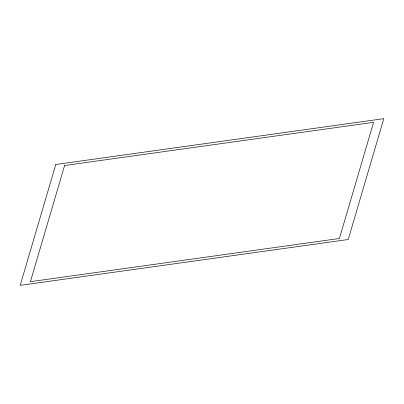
<?xml version="1.0" encoding="UTF-8"?>
<svg xmlns="http://www.w3.org/2000/svg" width="404" height="404" viewBox="0 0 404 404"><rect width="100%" height="100%" fill="white"/><g stroke="black" fill="none" stroke-linecap="round" stroke-linejoin="round"><path stroke-width="0.61" d="M55.772 164.499L20.2 285.345L348.228 239.501L383.8 118.655L55.772 164.499M64.6 165.504L30.401 281.679L339.4 238.496L373.599 122.321L64.6 165.504"/></g></svg>
